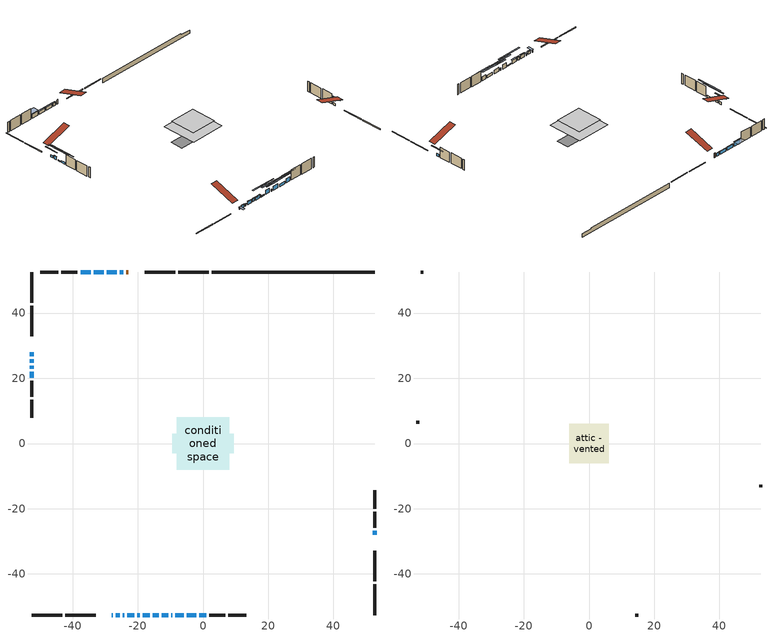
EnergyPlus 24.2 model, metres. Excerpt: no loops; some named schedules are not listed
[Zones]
conditioned space
 floor outside (Floor1 construction): -2.93,-2.93 -2.93,2.93 2.93,2.93 2.93,-2.93 z0.15
 floor adiabatic (AdiabaticFloorConstruction): -8.09,-8.09 -8.09,8.09 8.09,8.09 8.09,-8.09 z2.59
 floor foundation (Slab1 construction): -9.48,-2.98 -9.48,2.98 9.48,2.98 9.48,-2.98 z-1.98
 wall outside (RimJoist1 construction): 1.81,52.61 -7.63,52.61 / -52.61,-52.61 -43.17,-52.61 / -52.61,52.61 -52.61,43.17 / 52.61,-52.61 52.61,-43.17 z0.15:0.45
 wall outside (RimJoist2 construction): -8.56,52.61 -17.91,52.61 / -42.24,-52.61 -32.89,-52.61 / -52.61,42.24 -52.61,32.89 / 52.61,-42.24 52.61,-32.89 z0.15:0.45
 wall outside (AdiabaticWallConstruction 1): -22.86,52.61 -23.6,52.61 z0.15:2.18
 wall outside (AdiabaticWallConstruction): -27.93,-52.61 -27.62,-52.61 / -52.61,22.05 -52.61,20.22 z0.15:1.04; -24.53,52.61 -25.47,52.61 / -26.39,52.61 -29.54,52.61 / -52.61,25.86 -52.61,24.77 z0.15:1.55; -30.47,52.61 -33.52,52.61 z0.15:1.6; -26.7,-52.61 -25.48,-52.61 z0.15:1.37; -24.55,-52.61 -24.19,-52.61 / -9.79,-52.61 -9.43,-52.61 z0.15:1.12; -23.26,-52.61 -21.13,-52.61 z0.15:1.67; -20.2,-52.61 -19.39,-52.61 z0.15:1.65; -18.46,-52.61 -16.3,-52.61 z0.15:1.7; -52.61,27.93 -52.61,26.79 / 52.61,-27.93 52.61,-26.79 z0.15:1.27; -15.37,-52.61 -13.65,-52.61 / -52.61,23.84 -52.61,22.97 z0.15:0.63; -34.45,52.61 -37.57,52.61 z0.15:2.16; -12.72,-52.61 -10.71,-52.61 / -1.08,-52.61 0.95,-52.61 z0.15:2.11; -8.5,-52.61 -5.86,-52.61 z0.15:1.98; -4.93,-52.61 -2.01,-52.61 z0.15:1.35
 wall outside (Wall1 construction): -38.5,52.61 -43.48,52.61 / 1.88,-52.61 6.86,-52.61 / -52.61,19.29 -52.61,14.31 / 52.61,-25.86 52.61,-20.88 z0.15:5.03
 wall outside (Wall2 construction): -44.41,52.61 -49.95,52.61 / 7.79,-52.61 13.33,-52.61 / -52.61,13.39 -52.61,7.84 / 52.61,-19.95 52.61,-14.41 z0.15:5.03
 wall foundation (FoundationWall1 construction): 2.74,52.61,-1.98 2.74,52.61,0.15 47.62,52.61,0.15 47.62,52.61,-0.43 52.61,52.61,-0.43 52.61,52.61,-1.98
 window (WindowConstruction 17): -27.93,-52.61 -27.63,-52.61 z0.15:1.04
 window (WindowConstruction 7): -24.53,52.61 -25.47,52.61 z0.15:1.55
 window (WindowConstruction 8): -26.4,52.61 -29.54,52.61 z0.15:1.55
 window (WindowConstruction 9): -30.47,52.61 -33.52,52.61 z0.15:1.6
 window (WindowConstruction 10): -26.7,-52.61 -25.48,-52.61 z0.15:1.37
 window (WindowConstruction 11): -24.55,-52.61 -24.19,-52.61 z0.15:1.12
 window (WindowConstruction 12): -23.26,-52.61 -21.13,-52.61 z0.15:1.67
 window (WindowConstruction 13): -20.2,-52.61 -19.39,-52.61 z0.15:1.65
 window (WindowConstruction 14): -18.46,-52.61 -16.3,-52.61 z0.15:1.7
 window (WindowConstruction 15): -52.61,27.93 -52.61,26.79 z0.15:1.27
 window (WindowConstruction 16): -52.61,25.86 -52.61,24.77 z0.15:1.55
 window (WindowConstruction 18): -15.37,-52.61 -13.65,-52.61 z0.15:0.63
 window (WindowConstruction 19): -52.61,23.84 -52.61,22.98 z0.15:0.63
 window (WindowConstruction 20): -52.61,22.05 -52.61,20.22 z0.15:1.04
 window (WindowConstruction): 52.61,-27.93 52.61,-26.79 z0.15:1.27
 window (WindowConstruction 1): -34.45,52.61 -37.57,52.61 z0.15:2.16
 window (WindowConstruction 2): -12.72,-52.61 -10.71,-52.61 z0.15:2.11
 window (WindowConstruction 3): -9.79,-52.61 -9.43,-52.61 z0.15:1.12
 window (WindowConstruction 4): -8.5,-52.61 -5.86,-52.61 z0.15:1.98
 window (WindowConstruction 5): -4.93,-52.61 -2.01,-52.61 z0.15:1.34
 window (WindowConstruction 6): -1.08,-52.61 0.95,-52.61 z0.15:2.11
 door (Door): -22.86,52.61 -23.6,52.61 z0.15:2.18
 ceiling adiabatic (AdiabaticFloorConstruction): 8.09,-8.09 8.09,8.09 -8.09,8.09 -8.09,-8.09 z2.59
attic - vented
 floor to conditioned space (Floor2 construction Reversed): -6.03,-6.03 -6.03,6.03 6.03,6.03 6.03,-6.03 z5.03
 wall outside (Wall3 construction): -50.88,52.61 -51.68,52.61 / 14.26,-52.61 15.06,-52.61 / -52.61,6.91 -52.61,6.12 / 52.61,-13.48 52.61,-12.68 z0.15:5.03
 roof outside (Roof1 construction): -21.94,52.61,5.03 -21.94,40.85,8.94 -18.84,40.85,8.94 -18.84,52.61,5.03; -28.86,-52.61,5.03 -28.86,-40.85,8.94 -31.96,-40.85,8.94 -31.96,-52.61,5.03; -52.61,28.86,5.03 -40.85,28.86,8.94 -40.85,31.96,8.94 -52.61,31.96,5.03; 52.61,-28.86,5.03 40.85,-28.86,8.94 40.85,-31.96,8.94 52.61,-31.96,5.03
shading: -27.33,-52.61 -28.23,-52.61 -28.23,-55.05 -27.33,-55.05 z1.34; -25.62,52.61 -24.38,52.61 -24.38,53.07 -25.62,53.07 z1.7; -29.69,52.61 -26.25,52.61 -26.25,53.07 -29.69,53.07 z1.7; -33.67,52.61 -30.32,52.61 -30.32,53.07 -33.67,53.07 z1.75; -25.28,-52.61 -26.9,-52.61 -26.9,-53.02 -25.28,-53.02 z1.57; -24.04,-52.61 -24.7,-52.61 -24.7,-53.07 -24.04,-53.07 z1.27; -20.98,-52.61 -23.41,-52.61 -23.41,-53.07 -20.98,-53.07 z1.82; -19.24,-52.61 -20.35,-52.61 -20.35,-53.07 -19.24,-53.07 z1.8; -16.15,-52.61 -18.61,-52.61 -18.61,-53.07 -16.15,-53.07 z1.85; -52.61,24.15 -52.61,30.57 -53.02,30.57 -53.02,24.15 z3.91; -52.61,24.57 -52.61,26.06 -53.02,26.06 -53.02,24.57 z1.75; -8.57,-52.61 -20.45,-52.61 -20.45,-53.02 -8.57,-53.02 z5.71; -52.61,17.9 -52.61,28.92 -53.02,28.92 -53.02,17.9 z5.71; -52.61,15.14 -52.61,27.13 -53.02,27.13 -53.02,15.14 z6.12; 52.61,-24.15 52.61,-30.57 53.02,-30.57 53.02,-24.15 z3.91; -37.87,52.61 -34.15,52.61 -34.15,55.05 -37.87,55.05 z2.45; -8.07,-52.61 -15.36,-52.61 -15.36,-53.02 -8.07,-53.02 z4.75; -6.79,-52.61 -12.43,-52.61 -12.43,-53.02 -6.79,-53.02 z3.76; -3.22,-52.61 -11.14,-52.61 -11.14,-53.02 -3.22,-53.02 z4.62; 0.63,-52.61 -7.57,-52.61 -7.57,-53.02 0.63,-53.02 z3.98; 3.59,-52.61 -3.72,-52.61 -3.72,-53.02 3.59,-53.02 z4.75
[Building]
Building 1: Terrain=Suburbs
[Site:Location]
Toronto Intl AP_ON: Latitude {deg}=43.68; Longitude {deg}=-79.63; Time Zone {hr}=-5; Elevation {m}=173; Keep Site Location Information=Yes
[Site:GroundTemperature:Shallow]
4.59119, 2.66285, 2.50842, 3.42352, 7.09712, 10.7536, 13.9236, 15.9317, 16.1023, 14.4691, 11.3799, 7.83558
[Site:WaterMainsTemperature]
Calculation Method=Schedule; Temperature Schedule=mains temperature schedule
[Material] Roughness=Rough; Thermal Absorptance=0.9
Name | Thickness {m} | Conductivity {W/m-K} | Density {kg/m3} | Specific Heat {J/kg-K} | Solar Absorptance | Visible Absorptance
asphalt or fiberglass shingles | 0.00635 | 0.162714 | 1121.4 | 1465.45 | 0.4 | 0.4
ceiling loosefill ins | 0.254 | 0.0480833 | 16.02 | 1046.75 | 0.7 | 0.7
ceiling stud and cavity | 0.1397 | 0.550941 | 65.682 | 1177.47 | 0.7 | 0.7
concrete 4.0 in. | 0.1016 | 1.803125 | 2242.8 | 837.4 | 0.7 | 0.7
concrete 8.0 in. | 0.2032 | 1.803125 | 2242.8 | 837.4 | 0.7 | 0.7
door material | 0.04445 | 0.053851 | 512.64 | 1214.23 | 0.7 | 0.7
exterior vertical ins | 0.00241454 | 0.029427 | 32.04 | 1214.23 | 0.7 | 0.7
floor covering | 0.0127 | 0.0433444 | 54.468 | 1339.84 | 0.6 | 0.6
floor rigid ins | 0.103632 | 0.029427 | 32.04 | 1214.23 | 0.7 | 0.7
floor rigid ins 1; wall rigid ins | 0.512978 | 0.029427 | 32.04 | 1214.23 | 0.7 | 0.7
floor stud and cavity | 0.1397 | 0.52473 | 92.3553 | 1139.71 | 0.7 | 0.7
floor stud and cavity 1 | 0.1397 | 1.75129 | 37.0049 | 1207.88 | 0.7 | 0.7
furniture material conditioned space 1 | 0.1524 | 0.115458 | 640.8 | 1214.23 | 0.6 | 0.6
gypsum board | 0.0127 | 0.160291 | 801 | 837.4 | 0.6 | 0.6
gypsum board 1 | 0.0127 | 0.160291 | 801 | 837.4 | 0.7 | 0.7
osb sheathing 0.5 in. | 0.0127 | 0.115458 | 512.64 | 1214.23 | 0.7 | 0.7
osb sheathing 0.75 in. | 0.01905 | 0.115458 | 512.64 | 1214.23 | 0.7 | 0.7
osb sheathing 2.0 in. | 0.0508 | 0.115458 | 512.64 | 1214.23 | 0.7 | 0.7
rim joist stud and cavity | 0.0508 | 0.0451784 | 125.044 | 1163.47 | 0.6 | 0.6
rim joist stud and cavity 1 | 0.0508 | 0.0290657 | 125.044 | 1163.47 | 0.6 | 0.6
wall stud and cavity | 0.1397 | 0.268041 | 139.0536 | 1170.24 | 0.7 | 0.7
wall stud and cavity 1 | 0.1397 | 0.0927935 | 139.0536 | 1170.24 | 0.7 | 0.7
wall stud and cavity 2 | 0.0889 | 6.9971 | 50.32683 | 1063.81 | 0.6 | 0.6
wall stud and cavity 3 | 0.0889 | 0.380278 | 52.3479 | 1209.89 | 0.7 | 0.7
wall stud and cavity 4 | 0.0889 | 0.391764 | 83.0341 | 1211.67 | 0.7 | 0.7
wood siding | 0.0254 | 0.102417 | 544.68 | 1172.36 | 0.4 | 0.4
wood siding 1 | 0.00254 | 0.102417 | 544.68 | 1172.36 | 0.4 | 0.4
wood siding 2; wood siding 3; wood siding 4 | 0.0254 | 0.102417 | 544.68 | 1172.36 | 0.7 | 0.7
[WindowMaterial:SimpleGlazingSystem]
Name | U-Factor {W/m2-K} | Solar Heat Gain Coefficient
WindowMaterial | 1.865223 | 0.5
WindowMaterial 1 | 2.79528 | 0.71
WindowMaterial 10 | 2.78903 | 0.69
WindowMaterial 11 | 2.75837 | 0.44
WindowMaterial 12 | 2.79017 | 0.7
WindowMaterial 13 | 2.78619 | 0.6
WindowMaterial 14 | 6.50188 | 0.47
WindowMaterial 15 | 2.75326 | 0.42
WindowMaterial 16 | 2.78563 | 0.6
WindowMaterial 2 | 1.896452 | 0.5
WindowMaterial 3 | 2.168996 | 0.34
WindowMaterial 4 | 1.859545 | 0.52
WindowMaterial 5 | 2.78847 | 0.69
WindowMaterial 6 | 1.893613 | 0.5
WindowMaterial 7 | 2.78392 | 0.59
WindowMaterial 8 | 2.7913 | 0.7
WindowMaterial 9 | 3.74805 | 0.69
[Construction]
AdiabaticFloorConstruction: floor stud and cavity 1, floor rigid ins 1, osb sheathing 0.75 in., floor covering
AdiabaticWallConstruction: wood siding 3, wall rigid ins, wall stud and cavity 3, gypsum board
AdiabaticWallConstruction 1: wood siding 4, wall rigid ins, wall stud and cavity 3, gypsum board
Door: door material
Floor1 construction: floor stud and cavity, floor rigid ins, osb sheathing 0.75 in., floor covering
Floor2 construction Reversed: gypsum board, ceiling stud and cavity, ceiling loosefill ins
FoundationWall1 construction: concrete 8.0 in., gypsum board 1
furniture construction conditioned space 1: furniture material conditioned space 1
PartitionWallConstruction: gypsum board, wall stud and cavity 4, gypsum board
RimJoist1 construction: wood siding 2, osb sheathing 2.0 in., rim joist stud and cavity
RimJoist2 construction: wood siding 2, osb sheathing 2.0 in., rim joist stud and cavity 1
Roof1 construction: asphalt or fiberglass shingles
Slab1 construction: concrete 4.0 in.
Wall1 construction: wood siding, osb sheathing 0.5 in., wall stud and cavity, gypsum board
Wall2 construction: wood siding, osb sheathing 0.5 in., wall stud and cavity 1, gypsum board
Wall3 construction: wood siding 1, wall stud and cavity 2
WindowConstruction; WindowConstruction 15: WindowMaterial
WindowConstruction 1: WindowMaterial 1
WindowConstruction 10: WindowMaterial 9
WindowConstruction 11; WindowConstruction 3: WindowMaterial 3
WindowConstruction 12: WindowMaterial 10
WindowConstruction 13: WindowMaterial 11
WindowConstruction 14: WindowMaterial 12
WindowConstruction 16: WindowMaterial 13
WindowConstruction 17: WindowMaterial 14
WindowConstruction 18; WindowConstruction 19: WindowMaterial 15
WindowConstruction 2: WindowMaterial 2
WindowConstruction 20: WindowMaterial 16
WindowConstruction 4: WindowMaterial 4
WindowConstruction 5: WindowMaterial 5
WindowConstruction 6: WindowMaterial 6
WindowConstruction 7: WindowMaterial 7
WindowConstruction 8; WindowConstruction 9: WindowMaterial 8
[Zone] Multiplier=1; Part of Total Floor Area=Yes
Name | Volume {m3}
attic - vented | 92.5957
conditioned space | 898.5
[Space]
Name | Zone | Volume {m3}
attic - vented 1 | attic - vented | 92.5957
conditioned space 1 | conditioned space | 898.5
[ZoneInfiltration:EffectiveLeakageArea]
infil attic - vented 1: Zone or Space=attic - vented 1; Schedule=Always On Discrete; Effective Air Leakage Area {cm2}=6024.83; Stack Coefficient=0.000611547; Wind Coefficient=1.67084e-05
[ZoneMixing]
whole house fan mix: Zone or Space=attic - vented; Schedule=Always On Continuous; Design Flow Rate Calculation Method=Flow/Zone; Design Flow Rate {m3/s}=0; Source Zone or Space=conditioned space
[SurfaceProperty:ExposedFoundationPerimeter]
Slab1: Exposed Perimeter Calculation Method=TotalExposedPerimeter; Total Exposed Perimeter {m}=49.866
[InternalMass] Zone or ZoneList=conditioned space; Space or SpaceList=conditioned space 1
Name | Construction | Surface Area {m2}
furniture mass conditioned space 1 | furniture construction conditioned space 1 | 163.688
partition wall mass | PartitionWallConstruction | 409.22
[Lights]
interior lighting: Zone or ZoneList or Space or SpaceList=conditioned space 1; Schedule=interior lighting schedule; Design Level Calculation Method=LightingLevel; Lighting Level {W}=343.2; Return Air Fraction=0; Fraction Radiant=0.6; Fraction Visible=0.2; Fraction Replaceable=1
[People]
occupants: Zone or ZoneList or Space or SpaceList=conditioned space 1; Number of People Schedule=occupants schedule; Number of People Calculation Method=People; Number of People=3; Fraction Radiant=0.314171; Sensible Heat Fraction=0.56303; Activity Level Schedule=occupants activity schedule; Carbon Dioxide Generation Rate {m3/s-W}=0; Enable ASHRAE 55 Comfort Warnings=No; Mean Radiant Temperature Calculation Type=EnclosureAveraged
[ElectricEquipment] Zone or ZoneList or Space or SpaceList=conditioned space 1; Design Level Calculation Method=EquipmentLevel
Name | Schedule | Design Level {W} | Fraction Latent | Fraction Radiant | Fraction Lost
clothes dryer | clothes dryer schedule | 140.772 | 0.015 | 0.081 | 0.85
clothes washer | clothes washer schedule | 32.1985 | 0.03 | 0.162 | 0.7
cooking range | cooking range schedule | 215.147 | 0.08 | 0.432 | 0.2
dishwasher | dishwasher schedule | 66.8632 | 0.3 | 0.18 | 0.4
fridge | fridge schedule | 72.9452 | 0 | 0.6 | 0
mech vent bath fan 0 | mech vent bath fan 0 schedule | 50.2 | 0 | 0 | 1
mech vent bath fan 1 | mech vent bath fan 1 schedule | 50.2 | 0 | 0 | 1
mech vent bath fan 2 | mech vent bath fan 2 schedule | 50.2 | 0 | 0 | 1
mech vent house fan | mech vent house fan schedule | 0.95 | 0 | 0 | 1
mech vent house fan cfis | mech vent house fan cfis schedule | 0 | 0 | 0 | 0
mech vent range fan 0 | mech vent range fan 0 schedule | 57 | 0 | 0 | 1
misc plug loads | misc plug loads schedule | 494.7 | 0.045 | 0.513 | 0.1
whole house fan | Always On Discrete | 0 | 0 | 0 | 1
[OtherEquipment] Zone or ZoneList or Space or SpaceList=conditioned space 1; Design Level Calculation Method=EquipmentLevel
Name | Fuel Type | Schedule | Design Level {W} | Fraction Latent | Fraction Radiant | Fraction Lost
clothes dryer 1 | Electricity | clothes dryer schedule | 0 | 0.015 | 0.081 | 0.85
cooking range 1 | Electricity | cooking range schedule | 0 | 0.08 | 0.432 | 0.2
general water use latent | None | general water use schedule | 62.594 | 1 | 0 | 0
general water use sensible | None | general water use schedule | -61.6891 | 0 | 0.6 | 0
mech vent house fan latent load | None | Always On Discrete | 0 | 1 | 0 | 0
mech vent house fan sensible load | None | Always On Discrete | 0 | 0 | 0 | 0
water heater energy adjustment1 | NaturalGas | Always On Discrete | 0.01 | 0 | 0 | 1
[ZoneInfiltration:DesignFlowRate] Zone or ZoneList or Space or SpaceList=conditioned space 1; Schedule=Always On Discrete; Design Flow Rate Calculation Method=Flow/Zone; Design Flow Rate {m3/s}=0
infil flow; natural vent flow; whole house fan flow
[Foundation:Kiva]
Foundation Kiva 1: Initial Indoor Air Temperature {C}=18; Wall Height Above Grade {m}=0.149992; Wall Depth Below Slab {m}=0.2032; Custom Block Material Name 1=exterior vertical ins; Custom Block Depth 1 {m}=2.13; Custom Block X Position 1 {m}=0.2159; Custom Block Z Position 1 {m}=0
[Foundation:Kiva:Settings]
Soil Conductivity {W/m-K}=0.849921; Soil Density {kg/m3}=1842.3; Soil Specific Heat {J/kg-K}=418.7; Ground Solar Absorptivity=0.9; Ground Thermal Absorptivity=0.9; Ground Surface Roughness {m}=0.03; Far-Field Width {m}=40; Deep-Ground Boundary Condition=ZeroFlux; Deep-Ground Depth {m}=40; Minimum Cell Dimension {m}=0.2; Maximum Cell Growth Coefficient=3; Simulation Timestep=Timestep
[Exterior:Lights]
exterior lighting: Schedule=exterior lighting schedule; Design Level {W}=75.6
[Schedule:Constant]
Name | Hourly Value
Always On Continuous; mech vent house fan schedule; mech vent house fan cfis schedule; Always On Discrete | 1
occupants activity schedule | 117.228
fridge schedule | 0
[Schedule:Week:Daily]
interior lighting schedule Week Rule - Jan1-Jan27: interior lighting schedule day, interior lighting schedule day, interior lighting schedule day, interior lighting schedule day, interior lighting schedule day, interior lighting schedule day, interior lighting schedule day, interior lighting schedule default day, interior lighting schedule default day, interior lighting schedule default day, interior lighting schedule default day, interior lighting schedule default day
interior lighting schedule Week Rule - Jan28-Feb3: interior lighting schedule day, interior lighting schedule day, interior lighting schedule day, interior lighting schedule day, interior lighting schedule day 1, interior lighting schedule day 1, interior lighting schedule day 1, interior lighting schedule default day, interior lighting schedule default day, interior lighting schedule default day, interior lighting schedule default day, interior lighting schedule default day
interior lighting schedule Week Rule - Feb4-Feb24: interior lighting schedule day 1, interior lighting schedule day 1, interior lighting schedule day 1, interior lighting schedule day 1, interior lighting schedule day 1, interior lighting schedule day 1, interior lighting schedule day 1, interior lighting schedule default day, interior lighting schedule default day, interior lighting schedule default day, interior lighting schedule default day, interior lighting schedule default day
interior lighting schedule Week Rule - Feb25-Mar3: interior lighting schedule day 1, interior lighting schedule day 1, interior lighting schedule day 1, interior lighting schedule day 1, interior lighting schedule day 2, interior lighting schedule day 2, interior lighting schedule day 2, interior lighting schedule default day, interior lighting schedule default day, interior lighting schedule default day, interior lighting schedule default day, interior lighting schedule default day
interior lighting schedule Week Rule - Mar4-Mar31: interior lighting schedule day 2, interior lighting schedule day 2, interior lighting schedule day 2, interior lighting schedule day 2, interior lighting schedule day 2, interior lighting schedule day 2, interior lighting schedule day 2, interior lighting schedule default day, interior lighting schedule default day, interior lighting schedule default day, interior lighting schedule default day, interior lighting schedule default day
interior lighting schedule Week Rule - Apr1-Apr28: interior lighting schedule day 3, interior lighting schedule day 3, interior lighting schedule day 3, interior lighting schedule day 3, interior lighting schedule day 3, interior lighting schedule day 3, interior lighting schedule day 3, interior lighting schedule default day, interior lighting schedule default day, interior lighting schedule default day, interior lighting schedule default day, interior lighting schedule default day
interior lighting schedule Week Rule - Apr29-May5: interior lighting schedule day 3, interior lighting schedule day 3, interior lighting schedule day 4, interior lighting schedule day 4, interior lighting schedule day 4, interior lighting schedule day 4, interior lighting schedule day 4, interior lighting schedule default day, interior lighting schedule default day, interior lighting schedule default day, interior lighting schedule default day, interior lighting schedule default day
interior lighting schedule Week Rule - May6-May26: interior lighting schedule day 4, interior lighting schedule day 4, interior lighting schedule day 4, interior lighting schedule day 4, interior lighting schedule day 4, interior lighting schedule day 4, interior lighting schedule day 4, interior lighting schedule default day, interior lighting schedule default day, interior lighting schedule default day, interior lighting schedule default day, interior lighting schedule default day
interior lighting schedule Week Rule - May27-Jun2: interior lighting schedule day 4, interior lighting schedule day 4, interior lighting schedule day 4, interior lighting schedule day 4, interior lighting schedule day 4, interior lighting schedule day 5, interior lighting schedule day 5, interior lighting schedule default day, interior lighting schedule default day, interior lighting schedule default day, interior lighting schedule default day, interior lighting schedule default day
interior lighting schedule Week Rule - Jun3-Jun30: interior lighting schedule day 5, interior lighting schedule day 5, interior lighting schedule day 5, interior lighting schedule day 5, interior lighting schedule day 5, interior lighting schedule day 5, interior lighting schedule day 5, interior lighting schedule default day, interior lighting schedule default day, interior lighting schedule default day, interior lighting schedule default day, interior lighting schedule default day
interior lighting schedule Week Rule - Jul1-Jul28: interior lighting schedule day 6, interior lighting schedule day 6, interior lighting schedule day 6, interior lighting schedule day 6, interior lighting schedule day 6, interior lighting schedule day 6, interior lighting schedule day 6, interior lighting schedule default day, interior lighting schedule default day, interior lighting schedule default day, interior lighting schedule default day, interior lighting schedule default day
interior lighting schedule Week Rule - Jul29-Aug4: interior lighting schedule day 6, interior lighting schedule day 6, interior lighting schedule day 6, interior lighting schedule day 7, interior lighting schedule day 7, interior lighting schedule day 7, interior lighting schedule day 7, interior lighting schedule default day, interior lighting schedule default day, interior lighting schedule default day, interior lighting schedule default day, interior lighting schedule default day
interior lighting schedule Week Rule - Aug5-Aug25: interior lighting schedule day 7, interior lighting schedule day 7, interior lighting schedule day 7, interior lighting schedule day 7, interior lighting schedule day 7, interior lighting schedule day 7, interior lighting schedule day 7, interior lighting schedule default day, interior lighting schedule default day, interior lighting schedule default day, interior lighting schedule default day, interior lighting schedule default day
interior lighting schedule Week Rule - Aug26-Sep1: interior lighting schedule day 7, interior lighting schedule day 7, interior lighting schedule day 7, interior lighting schedule day 7, interior lighting schedule day 7, interior lighting schedule day 7, interior lighting schedule day 8, interior lighting schedule default day, interior lighting schedule default day, interior lighting schedule default day, interior lighting schedule default day, interior lighting schedule default day
interior lighting schedule Week Rule - Sep2-Sep29: interior lighting schedule day 8, interior lighting schedule day 8, interior lighting schedule day 8, interior lighting schedule day 8, interior lighting schedule day 8, interior lighting schedule day 8, interior lighting schedule day 8, interior lighting schedule default day, interior lighting schedule default day, interior lighting schedule default day, interior lighting schedule default day, interior lighting schedule default day
interior lighting schedule Week Rule - Sep30-Oct6: interior lighting schedule day 8, interior lighting schedule day 9, interior lighting schedule day 9, interior lighting schedule day 9, interior lighting schedule day 9, interior lighting schedule day 9, interior lighting schedule day 9, interior lighting schedule default day, interior lighting schedule default day, interior lighting schedule default day, interior lighting schedule default day, interior lighting schedule default day
interior lighting schedule Week Rule - Oct7-Oct27: interior lighting schedule day 9, interior lighting schedule day 9, interior lighting schedule day 9, interior lighting schedule day 9, interior lighting schedule day 9, interior lighting schedule day 9, interior lighting schedule day 9, interior lighting schedule default day, interior lighting schedule default day, interior lighting schedule default day, interior lighting schedule default day, interior lighting schedule default day
interior lighting schedule Week Rule - Oct28-Nov3: interior lighting schedule day 9, interior lighting schedule day 9, interior lighting schedule day 9, interior lighting schedule day 9, interior lighting schedule day 10, interior lighting schedule day 10, interior lighting schedule day 10, interior lighting schedule default day, interior lighting schedule default day, interior lighting schedule default day, interior lighting schedule default day, interior lighting schedule default day
interior lighting schedule Week Rule - Nov4-Nov24: interior lighting schedule day 10, interior lighting schedule day 10, interior lighting schedule day 10, interior lighting schedule day 10, interior lighting schedule day 10, interior lighting schedule day 10, interior lighting schedule day 10, interior lighting schedule default day, interior lighting schedule default day, interior lighting schedule default day, interior lighting schedule default day, interior lighting schedule default day
interior lighting schedule Week Rule - Nov25-Dec1: interior lighting schedule day 10, interior lighting schedule day 10, interior lighting schedule day 10, interior lighting schedule day 10, interior lighting schedule day 10, interior lighting schedule day 10, interior lighting schedule day 11, interior lighting schedule default day, interior lighting schedule default day, interior lighting schedule default day, interior lighting schedule default day, interior lighting schedule default day
interior lighting schedule Week Rule - Dec2-Dec31: interior lighting schedule day 11, interior lighting schedule day 11, interior lighting schedule day 11, interior lighting schedule day 11, interior lighting schedule day 11, interior lighting schedule day 11, interior lighting schedule day 11, interior lighting schedule default day, interior lighting schedule default day, interior lighting schedule default day, interior lighting schedule default day, interior lighting schedule default day
occupants schedule Week Rule - Jan1-Dec31: occupants schedule day, occupants schedule day, occupants schedule day, occupants schedule day, occupants schedule day, occupants schedule day, occupants schedule day, occupants schedule default day, occupants schedule default day, occupants schedule default day, occupants schedule default day, occupants schedule default day
clothes dryer schedule Week Rule - Jan1-Dec31: clothes dryer schedule day, clothes dryer schedule day, clothes dryer schedule day, clothes dryer schedule day, clothes dryer schedule day, clothes dryer schedule day, clothes dryer schedule day, clothes dryer schedule default day, clothes dryer schedule default day, clothes dryer schedule default day, clothes dryer schedule default day, clothes dryer schedule default day
clothes washer schedule Week Rule - Jan1-Dec31: clothes washer schedule day, clothes washer schedule day, clothes washer schedule day, clothes washer schedule day, clothes washer schedule day, clothes washer schedule day, clothes washer schedule day, clothes washer schedule default day, clothes washer schedule default day, clothes washer schedule default day, clothes washer schedule default day, clothes washer schedule default day
cooking range schedule Week Rule - Jan1-Dec31: cooking range schedule day, cooking range schedule day, cooking range schedule day, cooking range schedule day, cooking range schedule day, cooking range schedule day, cooking range schedule day, cooking range schedule default day, cooking range schedule default day, cooking range schedule default day, cooking range schedule default day, cooking range schedule default day
dishwasher schedule Week Rule - Jan1-Dec31: dishwasher schedule day, dishwasher schedule day, dishwasher schedule day, dishwasher schedule day, dishwasher schedule day, dishwasher schedule day, dishwasher schedule day, dishwasher schedule default day, dishwasher schedule default day, dishwasher schedule default day, dishwasher schedule default day, dishwasher schedule default day
mech vent bath fan 0 schedule Week Rule - Jan1-Dec31: mech vent bath fan 0 schedule day, mech vent bath fan 0 schedule day, mech vent bath fan 0 schedule day, mech vent bath fan 0 schedule day, mech vent bath fan 0 schedule day, mech vent bath fan 0 schedule day, mech vent bath fan 0 schedule day, mech vent bath fan 0 schedule default day, mech vent bath fan 0 schedule default day, mech vent bath fan 0 schedule default day, mech vent bath fan 0 schedule default day, mech vent bath fan 0 schedule default day
mech vent bath fan 1 schedule Week Rule - Jan1-Dec31: mech vent bath fan 1 schedule day, mech vent bath fan 1 schedule day, mech vent bath fan 1 schedule day, mech vent bath fan 1 schedule day, mech vent bath fan 1 schedule day, mech vent bath fan 1 schedule day, mech vent bath fan 1 schedule day, mech vent bath fan 1 schedule default day, mech vent bath fan 1 schedule default day, mech vent bath fan 1 schedule default day, mech vent bath fan 1 schedule default day, mech vent bath fan 1 schedule default day
mech vent bath fan 2 schedule Week Rule - Jan1-Dec31: mech vent bath fan 2 schedule day, mech vent bath fan 2 schedule day, mech vent bath fan 2 schedule day, mech vent bath fan 2 schedule day, mech vent bath fan 2 schedule day, mech vent bath fan 2 schedule day, mech vent bath fan 2 schedule day, mech vent bath fan 2 schedule default day, mech vent bath fan 2 schedule default day, mech vent bath fan 2 schedule default day, mech vent bath fan 2 schedule default day, mech vent bath fan 2 schedule default day
mech vent range fan 0 schedule Week Rule - Jan1-Dec31: mech vent range fan 0 schedule day, mech vent range fan 0 schedule day, mech vent range fan 0 schedule day, mech vent range fan 0 schedule day, mech vent range fan 0 schedule day, mech vent range fan 0 schedule day, mech vent range fan 0 schedule day, mech vent range fan 0 schedule default day, mech vent range fan 0 schedule default day, mech vent range fan 0 schedule default day, mech vent range fan 0 schedule default day, mech vent range fan 0 schedule default day
misc plug loads schedule Week Rule - Jan1-Dec31: misc plug loads schedule day, misc plug loads schedule day, misc plug loads schedule day, misc plug loads schedule day, misc plug loads schedule day, misc plug loads schedule day, misc plug loads schedule day, misc plug loads schedule default day, misc plug loads schedule default day, misc plug loads schedule default day, misc plug loads schedule default day, misc plug loads schedule default day
general water use schedule Week Rule - Jan1-Dec31: general water use schedule day, general water use schedule day, general water use schedule day, general water use schedule day, general water use schedule day, general water use schedule day, general water use schedule day, general water use schedule default day, general water use schedule default day, general water use schedule default day, general water use schedule default day, general water use schedule default day
exterior lighting schedule Week Rule - Jan1-Jan27: exterior lighting schedule day, exterior lighting schedule day, exterior lighting schedule day, exterior lighting schedule day, exterior lighting schedule day, exterior lighting schedule day, exterior lighting schedule day, exterior lighting schedule default day, exterior lighting schedule default day, exterior lighting schedule default day, exterior lighting schedule default day, exterior lighting schedule default day
exterior lighting schedule Week Rule - Jan28-Feb3: exterior lighting schedule day, exterior lighting schedule day, exterior lighting schedule day, exterior lighting schedule day, exterior lighting schedule day 1, exterior lighting schedule day 1, exterior lighting schedule day 1, exterior lighting schedule default day, exterior lighting schedule default day, exterior lighting schedule default day, exterior lighting schedule default day, exterior lighting schedule default day
exterior lighting schedule Week Rule - Feb4-Feb24: exterior lighting schedule day 1, exterior lighting schedule day 1, exterior lighting schedule day 1, exterior lighting schedule day 1, exterior lighting schedule day 1, exterior lighting schedule day 1, exterior lighting schedule day 1, exterior lighting schedule default day, exterior lighting schedule default day, exterior lighting schedule default day, exterior lighting schedule default day, exterior lighting schedule default day
exterior lighting schedule Week Rule - Feb25-Mar3: exterior lighting schedule day 1, exterior lighting schedule day 1, exterior lighting schedule day 1, exterior lighting schedule day 1, exterior lighting schedule day 2, exterior lighting schedule day 2, exterior lighting schedule day 2, exterior lighting schedule default day, exterior lighting schedule default day, exterior lighting schedule default day, exterior lighting schedule default day, exterior lighting schedule default day
exterior lighting schedule Week Rule - Mar4-Mar31: exterior lighting schedule day 2, exterior lighting schedule day 2, exterior lighting schedule day 2, exterior lighting schedule day 2, exterior lighting schedule day 2, exterior lighting schedule day 2, exterior lighting schedule day 2, exterior lighting schedule default day, exterior lighting schedule default day, exterior lighting schedule default day, exterior lighting schedule default day, exterior lighting schedule default day
[Schedule:Year]
interior lighting schedule: interior lighting schedule Week Rule - Jan1-Jan27, 1, 1, 1, 27, interior lighting schedule Week Rule - Jan28-Feb3, 1, 28, 2, 3, interior lighting schedule Week Rule - Feb4-Feb24, 2, 4, 2, 24, interior lighting schedule Week Rule - Feb25-Mar3, 2, 25, 3, 3, interior lighting schedule Week Rule - Mar4-Mar31, 3, 4, 3, 31, interior lighting schedule Week Rule - Apr1-Apr28, 4, 1, 4, 28, interior lighting schedule Week Rule - Apr29-May5, 4, 29, 5, 5, interior lighting schedule Week Rule - May6-May26, 5, 6, 5, 26, interior lighting schedule Week Rule - May27-Jun2, 5, 27, 6, 2, interior lighting schedule Week Rule - Jun3-Jun30, 6, 3, 6, 30, interior lighting schedule Week Rule - Jul1-Jul28, 7, 1, 7, 28, interior lighting schedule Week Rule - Jul29-Aug4, 7, 29, 8, 4, interior lighting schedule Week Rule - Aug5-Aug25, 8, 5, 8, 25, interior lighting schedule Week Rule - Aug26-Sep1, 8, 26, 9, 1, interior lighting schedule Week Rule - Sep2-Sep29, 9, 2, 9, 29, interior lighting schedule Week Rule - Sep30-Oct6, 9, 30, 10, 6, interior lighting schedule Week Rule - Oct7-Oct27, 10, 7, 10, 27, interior lighting schedule Week Rule - Oct28-Nov3, 10, 28, 11, 3, interior lighting schedule Week Rule - Nov4-Nov24, 11, 4, 11, 24, interior lighting schedule Week Rule - Nov25-Dec1, 11, 25, 12, 1, interior lighting schedule Week Rule - Dec2-Dec31, 12, 2, 12, 31
occupants schedule: occupants schedule Week Rule - Jan1-Dec31, 1, 1, 12, 31
clothes dryer schedule: clothes dryer schedule Week Rule - Jan1-Dec31, 1, 1, 12, 31
clothes washer schedule: clothes washer schedule Week Rule - Jan1-Dec31, 1, 1, 12, 31
cooking range schedule: cooking range schedule Week Rule - Jan1-Dec31, 1, 1, 12, 31
dishwasher schedule: dishwasher schedule Week Rule - Jan1-Dec31, 1, 1, 12, 31
mech vent bath fan 0 schedule: mech vent bath fan 0 schedule Week Rule - Jan1-Dec31, 1, 1, 12, 31
mech vent bath fan 1 schedule: mech vent bath fan 1 schedule Week Rule - Jan1-Dec31, 1, 1, 12, 31
mech vent bath fan 2 schedule: mech vent bath fan 2 schedule Week Rule - Jan1-Dec31, 1, 1, 12, 31
mech vent range fan 0 schedule: mech vent range fan 0 schedule Week Rule - Jan1-Dec31, 1, 1, 12, 31
misc plug loads schedule: misc plug loads schedule Week Rule - Jan1-Dec31, 1, 1, 12, 31
general water use schedule: general water use schedule Week Rule - Jan1-Dec31, 1, 1, 12, 31
exterior lighting schedule: exterior lighting schedule Week Rule - Jan1-Jan27, 1, 1, 1, 27, exterior lighting schedule Week Rule - Jan28-Feb3, 1, 28, 2, 3, exterior lighting schedule Week Rule - Feb4-Feb24, 2, 4, 2, 24, exterior lighting schedule Week Rule - Feb25-Mar3, 2, 25, 3, 3, exterior lighting schedule Week Rule - Mar4-Mar31, 3, 4, 3, 31, exterior lighting schedule Week Rule - Apr1-Apr28, 4, 1, 4, 28, exterior lighting schedule Week Rule - Apr29-May5, 4, 29, 5, 5, exterior lighting schedule Week Rule - May6-May26, 5, 6, 5, 26, exterior lighting schedule Week Rule - May27-Jun2, 5, 27, 6, 2, exterior lighting schedule Week Rule - Jun3-Jun30, 6, 3, 6, 30, exterior lighting schedule Week Rule - Jul1-Jul28, 7, 1, 7, 28, exterior lighting schedule Week Rule - Jul29-Aug4, 7, 29, 8, 4, exterior lighting schedule Week Rule - Aug5-Aug25, 8, 5, 8, 25, exterior lighting schedule Week Rule - Aug26-Sep1, 8, 26, 9, 1, exterior lighting schedule Week Rule - Sep2-Sep29, 9, 2, 9, 29, exterior lighting schedule Week Rule - Sep30-Oct6, 9, 30, 10, 6, exterior lighting schedule Week Rule - Oct7-Oct27, 10, 7, 10, 27, exterior lighting schedule Week Rule - Oct28-Nov3, 10, 28, 11, 3, exterior lighting schedule Week Rule - Nov4-Nov24, 11, 4, 11, 24, exterior lighting schedule Week Rule - Nov25-Dec1, 11, 25, 12, 1, exterior lighting schedule Week Rule - Dec2-Dec31, 12, 2, 12, 31
[Schedule:Compact]
mains temperature schedule: Through: 01/01, For: AllDays, Until: 24:00, 8.43722, Through: 01/02, For: AllDays, Until: 24:00, 8.37111, Through: 01/03, For: AllDays, Until: 24:00, 8.30611, Through: 01/04, For: AllDays, Until: 24:00, 8.24222, Through: 01/05, For: AllDays, Until: 24:00, 8.17944, Through: 01/06, For: AllDays, Until: 24:00, 8.11833, Through: 01/07, For: AllDays, Until: 24:00, 8.05833, Through: 01/08, For: AllDays, Until: 24:00, 7.99944, Through: 01/09, For: AllDays, Until: 24:00, 7.94222, Through: 01/10, For: AllDays, Until: 24:00, 7.88611, Through: 01/11, For: AllDays, Until: 24:00, 7.83167, Through: 01/12, For: AllDays, Until: 24:00, 7.77833, Through: 01/13, For: AllDays, Until: 24:00, 7.72611, Through: 01/14, For: AllDays, Until: 24:00, 7.67556, Through: 01/15, For: AllDays, Until: 24:00, 7.62667, Through: 01/16, For: AllDays, Until: 24:00, 7.57889, Through: 01/17, For: AllDays, Until: 24:00, 7.53278, Through: 01/18, For: AllDays, Until: 24:00, 7.48778, Through: 01/19, For: AllDays, Until: 24:00, 7.44444, Through: 01/20, For: AllDays, Until: 24:00, 7.40278, Through: 01/21, For: AllDays, Until: 24:00, 7.36278, Through: 01/22, For: AllDays, Until: 24:00, 7.32389, Through: 01/23, For: AllDays, Until: 24:00, 7.28667, Through: 01/24, For: AllDays, Until: 24:00, 7.25056, Through: 01/25, For: AllDays, Until: 24:00, 7.21667, Through: 01/26, For: AllDays, Until: 24:00, 7.18389, Through: 01/27, For: AllDays, Until: 24:00, 7.15278, Through: 01/28, For: AllDays, Until: 24:00, 7.12333, Through: 01/29, For: AllDays, Until: 24:00, 7.09556, Through: 01/30, For: AllDays, Until: 24:00, 7.06944, Through: 01/31, For: AllDays, Until: 24:00, 7.04444, Through: 02/01, For: AllDays, Until: 24:00, 7.02167, Through: 02/02, For: AllDays, Until: 24:00, 7, Through: 02/03, For: AllDays, Until: 24:00, 6.98, Through: 02/04, For: AllDays, Until: 24:00, 6.96222, Through: 02/05, For: AllDays, Until: 24:00, 6.94556, Through: 02/06, For: AllDays, Until: 24:00, 6.93056, Through: 02/07, For: AllDays, Until: 24:00, 6.91722, Through: 02/08, For: AllDays, Until: 24:00, 6.90556, Through: 02/09, For: AllDays, Until: 24:00, 6.89556, Through: 02/10, For: AllDays, Until: 24:00, 6.88722, Through: 02/11, For: AllDays, Until: 24:00, 6.88056, Through: 02/12, For: AllDays, Until: 24:00, 6.875, Through: 02/13, For: AllDays, Until: 24:00, 6.87167, Through: 02/14, For: AllDays, Until: 24:00, 6.87, Through: 02/15, For: AllDays, Until: 24:00, 6.87, Through: 02/16, For: AllDays, Until: 24:00, 6.87167, Through: 02/17, For: AllDays, Until: 24:00, 6.875, Through: 02/18, For: AllDays, Until: 24:00, 6.88, Through: 02/19, For: AllDays, Until: 24:00, 6.88611, Through: 02/20, For: AllDays, Until: 24:00, 6.89444, Through: 02/21, For: AllDays, Until: 24:00, 6.90444, Through: 02/22, For: AllDays, Until: 24:00, 6.91611, Through: 02/23, For: AllDays, Until: 24:00, 6.92889, Through: 02/24, For: AllDays, Until: 24:00, 6.94389, Through: 02/25, For: AllDays, Until: 24:00, 6.96056, Through: 02/26, For: AllDays, Until: 24:00, 6.97833, Through: 02/27, For: AllDays, Until: 24:00, 6.99833, Through: 02/28, For: AllDays, Until: 24:00, 7.01944, Through: 03/01, For: AllDays, Until: 24:00, 7.04222, Through: 03/02, For: AllDays, Until: 24:00, 7.06667, Through: 03/03, For: AllDays, Until: 24:00, 7.09278, Through: 03/04, For: AllDays, Until: 24:00, 7.12056, Through: 03/05, For: AllDays, Until: 24:00, 7.15, Through: 03/06, For: AllDays, Until: 24:00, 7.18111, Through: 03/07, For: AllDays, Until: 24:00, 7.21333, Through: 03/08, For: AllDays, Until: 24:00, 7.24722, Through: 03/09, For: AllDays, Until: 24:00, 7.28278, Through: 03/10, For: AllDays, Until: 24:00, 7.32, Through: 03/11, For: AllDays, Until: 24:00, 7.35889, Through: 03/12, For: AllDays, Until: 24:00, 7.39889, Through: 03/13, For: AllDays, Until: 24:00, 7.44056, Through: 03/14, For: AllDays, Until: 24:00, 7.48389, Through: 03/15, For: AllDays, Until: 24:00, 7.52833, Through: 03/16, For: AllDays, Until: 24:00, 7.57444, Through: 03/17, For: AllDays, Until: 24:00, 7.62222, Through: 03/18, For: AllDays, Until: 24:00, 7.67111, Through: 03/19, For: AllDays, Until: 24:00, 7.72111, Through: 03/20, For: AllDays, Until: 24:00, 7.77333, Through: 03/21, For: AllDays, Until: 24:00, 7.82611, Through: 03/22, For: AllDays, Until: 24:00, 7.88111, Through: 03/23, For: AllDays, Until: 24:00, 7.93667, Through: 03/24, For: AllDays, Until: 24:00, 7.99389, Through: 03/25, For: AllDays, Until: 24:00, 8.05278, Through: 03/26, For: AllDays, Until: 24:00, 8.11278, Through: 03/27, For: AllDays, Until: 24:00, 8.17389, Through: 03/28, For: AllDays, Until: 24:00, 8.23611, Through: 03/29, For: AllDays, Until: 24:00, 8.3, Through: 03/30, For: AllDays, Until: 24:00, 8.365, Through: 03/31, For: AllDays, Until: 24:00, 8.43111, Through: 04/01, For: AllDays, Until: 24:00, 8.49833, Through: 04/02, For: AllDays, Until: 24:00, 8.56722, Through: 04/03, For: AllDays, Until: 24:00, 8.63667, Through: 04/04, For: AllDays, Until: 24:00, 8.70778, Through: 04/05, For: AllDays, Until: 24:00, 8.77944, Through: 04/06, For: AllDays, Until: 24:00, 8.85278, Through: 04/07, For: AllDays, Until: 24:00, 8.92667, Through: 04/08, For: AllDays, Until: 24:00, 9.00222, Through: 04/09, For: AllDays, Until: 24:00, 9.07833, Through: 04/10, For: AllDays, Until: 24:00, 9.15556, Through: 04/11, For: AllDays, Until: 24:00, 9.23389, Through: 04/12, For: AllDays, Until: 24:00, 9.31278, Through: 04/13, For: AllDays, Until: 24:00, 9.39278, Through: 04/14, For: AllDays, Until: 24:00, 9.47389, Through: 04/15, For: AllDays, Until: 24:00, 9.55611, Through: 04/16, For: AllDays, Until: 24:00, 9.63833, Through: 04/17, For: AllDays, Until: 24:00, 9.72222, Through: 04/18, For: AllDays, Until: 24:00, 9.80667, Through: 04/19, For: AllDays, Until: 24:00, 9.89167, Through: 04/20, For: AllDays, Until: 24:00, 9.97778, Through: 04/21, For: AllDays, Until: 24:00, 10.0644, Through: 04/22, For: AllDays, Until: 24:00, 10.1517, Through: 04/23, For: AllDays, Until: 24:00, 10.24, Through: 04/24, For: AllDays, Until: 24:00, 10.3289, Through: 04/25, For: AllDays, Until: 24:00, 10.4183, Through: 04/26, For: AllDays, Until: 24:00, 10.5083, Through: 04/27, For: AllDays, Until: 24:00, 10.5989, Through: 04/28, For: AllDays, Until: 24:00, 10.69, Through: 04/29, For: AllDays, Until: 24:00, 10.7817, Through: 04/30, For: AllDays, Until: 24:00, 10.8739, Through: 05/01, For: AllDays, Until: 24:00, 10.9667, Through: 05/02, For: AllDays, Until: 24:00, 11.0594, Through: 05/03, For: AllDays, Until: 24:00, 11.1533, Through: 05/04, For: AllDays, Until: 24:00, 11.2472, Through: 05/05, For: AllDays, Until: 24:00, 11.3411, Through: 05/06, For: AllDays, Until: 24:00, 11.4361, Through: 05/07, For: AllDays, Until: 24:00, 11.5306, Through: 05/08, For: AllDays, Until: 24:00, 11.6261, Through: 05/09, For: AllDays, Until: 24:00, 11.7217, Through: 05/10, For: AllDays, Until: 24:00, 11.8172, Through: 05/11, For: AllDays, Until: 24:00, 11.9128, Through: 05/12, For: AllDays, Until: 24:00, 12.0089, Through: 05/13, For: AllDays, Until: 24:00, 12.105, Through: 05/14, For: AllDays, Until: 24:00, 12.2017, Through: 05/15, For: AllDays, Until: 24:00, 12.2978, Through: 05/16, For: AllDays, Until: 24:00, 12.3944, Through: 05/17, For: AllDays, Until: 24:00, 12.4906, Through: 05/18, For: AllDays, Until: 24:00, 12.5872, Through: 05/19, For: AllDays, Until: 24:00, 12.6833, Through: 05/20, For: AllDays, Until: 24:00, 12.78, Through: 05/21, For: AllDays, Until: 24:00, 12.8761, Through: 05/22, For: AllDays, Until: 24:00, 12.9722, Through: 05/23, For: AllDays, Until: 24:00, 13.0683, Through: 05/24, For: AllDays, Until: 24:00, 13.1639, Through: 05/25, For: AllDays, Until: 24:00, 13.2594, Through: 05/26, For: AllDays, Until: 24:00, 13.355, Through: 05/27, For: AllDays, Until: 24:00, 13.45, Through: 05/28, For: AllDays, Until: 24:00, 13.545, Through: 05/29, For: AllDays, Until: 24:00, 13.6394, Through: 05/30, For: AllDays, Until: 24:00, 13.7333, Through: 05/31, For: AllDays, Until: 24:00, 13.8272, Through: 06/01, For: AllDays, Until: 24:00, 13.9206, Through: 06/02, For: AllDays, Until: 24:00, 14.0139, Through: 06/03, For: AllDays, Until: 24:00, 14.1061, Through: 06/04, For: AllDays, Until: 24:00, 14.1983, Through: 06/05, For: AllDays, Until: 24:00, 14.2894, Through: 06/06, For: AllDays, Until: 24:00, 14.3806, Through: 06/07, For: AllDays, Until: 24:00, 14.4711, Through: 06/08, For: AllDays, Until: 24:00, 14.5606, Through: 06/09, For: AllDays, Until: 24:00, 14.65, Through: 06/10, For: AllDays, Until: 24:00, 14.7383, Through: 06/11, For: AllDays, Until: 24:00, 14.8267, Through: 06/12, For: AllDays, Until: 24:00, 14.9133, Through: 06/13, For: AllDays, Until: 24:00, 15, Through: 06/14, For: AllDays, Until: 24:00, 15.0856, Through: 06/15, For: AllDays, Until: 24:00, 15.1706, Through: 06/16, For: AllDays, Until: 24:00, 15.255, Through: 06/17, For: AllDays, Until: 24:00, 15.3383, Through: 06/18, For: AllDays, Until: 24:00, 15.4206, Through: 06/19, For: AllDays, Until: 24:00, 15.5022, Through: 06/20, For: AllDays, Until: 24:00, 15.5828, Through: 06/21, For: AllDays, Until: 24:00, 15.6628, Through: 06/22, For: AllDays, Until: 24:00, 15.7417, Through: 06/23, For: AllDays, Until: 24:00, 15.8194, Through: 06/24, For: AllDays, Until: 24:00, 15.8961, Through: 06/25, For: AllDays, Until: 24:00, 15.9722, Through: 06/26, For: AllDays, Until: 24:00, 16.0467, Through: 06/27, For: AllDays, Until: 24:00, 16.1206, Through: 06/28, For: AllDays, Until: 24:00, 16.1933, Through: 06/29, For: AllDays, Until: 24:00, 16.265, Through: 06/30, For: AllDays, Until: 24:00, 16.3356, Through: 07/01, For: AllDays, Until: 24:00, 16.4044, Through: 07/02, For: AllDays, Until: 24:00, 16.4728, Through: 07/03, For: AllDays, Until: 24:00, 16.54, Through: 07/04, For: AllDays, Until: 24:00, 16.6056, Through: 07/05, For: AllDays, Until: 24:00, 16.67, Through: 07/06, For: AllDays, Until: 24:00, 16.7333, Through: 07/07, For: AllDays, Until: 24:00, 16.7956, Through: 07/08, For: AllDays, Until: 24:00, 16.8561, Through: 07/09, For: AllDays, Until: 24:00, 16.9156, Through: 07/10, For: AllDays, Until: 24:00, 16.9739, Through: 07/11, For: AllDays, Until: 24:00, 17.0306, Through: 07/12, For: AllDays, Until: 24:00, 17.0861, Through: 07/13, For: AllDays, Until: 24:00, 17.14, Through: 07/14, For: AllDays, Until: 24:00, 17.1928, Through: 07/15, For: AllDays, Until: 24:00, 17.2439, Through: 07/16, For: AllDays, Until: 24:00, 17.2939, Through: 07/17, For: AllDays, Until: 24:00, 17.3422, Through: 07/18, For: AllDays, Until: 24:00, 17.3894, Through: 07/19, For: AllDays, Until: 24:00, 17.435, Through: 07/20, For: AllDays, Until: 24:00, 17.4794, Through: 07/21, For: AllDays, Until: 24:00, 17.5217, Through: 07/22, For: AllDays, Until: 24:00, 17.5628, Through: 07/23, For: AllDays, Until: 24:00, 17.6028, Through: 07/24, For: AllDays, Until: 24:00, 17.6406, Through: 07/25, For: AllDays, Until: 24:00, 17.6772, Through: 07/26, For: AllDays, Until: 24:00, 17.7122, Through: 07/27, For: AllDays, Until: 24:00, 17.7456, Through: 07/28, For: AllDays, Until: 24:00, 17.7778, Through: 07/29, For: AllDays, Until: 24:00, 17.8078, Through: 07/30, For: AllDays, Until: 24:00, 17.8367, Through: 07/31, For: AllDays, Until: 24:00, 17.8639, Through: 08/01, For: AllDays, Until: 24:00, 17.8894, Through: 08/02, For: AllDays, Until: 24:00, 17.9133, Through: 08/03, For: AllDays, Until: 24:00, 17.9361, Through: 08/04, For: AllDays, Until: 24:00, 17.9567, Through: 08/05, For: AllDays, Until: 24:00, 17.9756, Through: 08/06, For: AllDays, Until: 24:00, 17.9933, Through: 08/07, For: AllDays, Until: 24:00, 18.0089, Through: 08/08, For: AllDays, Until: 24:00, 18.0233, Through: 08/09, For: AllDays, Until: 24:00, 18.0361, Through: 08/10, For: AllDays, Until: 24:00, 18.0467, Through: 08/11, For: AllDays, Until: 24:00, 18.0561, Through: 08/12, For: AllDays, Until: 24:00, 18.0639, Through: 08/13, For: AllDays, Until: 24:00, 18.07, Through: 08/14, For: AllDays, Until: 24:00, 18.0739, Through: 08/15, For: AllDays, Until: 24:00, 18.0767, Through: 08/16, For: AllDays, Until: 24:00, 18.0778, Through: 08/17, For: AllDays, Until: 24:00, 18.0772, Through: 08/18, For: AllDays, Until: 24:00, 18.075, Through: 08/19, For: AllDays, Until: 24:00, 18.0706, Through: 08/20, For: AllDays, Until: 24:00, 18.065, Through: 08/21, For: AllDays, Until: 24:00, 18.0578, Through: 08/22, For: AllDays, Until: 24:00, 18.0489, Through: 08/23, For: AllDays, Until: 24:00, 18.0383, Through: 08/24, For: AllDays, Until: 24:00, 18.0261, Through: 08/25, For: AllDays, Until: 24:00, 18.0122, Through: 08/26, For: AllDays, Until: 24:00, 17.9967, Through: 08/27, For: AllDays, Until: 24:00, 17.9794, Through: 08/28, For: AllDays, Until: 24:00, 17.9606, Through: 08/29, For: AllDays, Until: 24:00, 17.9406, Through: 08/30, For: AllDays, Until: 24:00, 17.9183, Through: 08/31, For: AllDays, Until: 24:00, 17.8944, Through: 09/01, For: AllDays, Until: 24:00, 17.8694, Through: 09/02, For: AllDays, Until: 24:00, 17.8428, Through: 09/03, For: AllDays, Until: 24:00, 17.8139, Through: 09/04, For: AllDays, Until: 24:00, 17.7839, Through: 09/05, For: AllDays, Until: 24:00, 17.7522, Through: 09/06, For: AllDays, Until: 24:00, 17.7194, Through: 09/07, For: AllDays, Until: 24:00, 17.6844, Through: 09/08, For: AllDays, Until: 24:00, 17.6483, Through: 09/09, For: AllDays, Until: 24:00, 17.6106, Through: 09/10, For: AllDays, Until: 24:00, 17.5711, Through: 09/11, For: AllDays, Until: 24:00, 17.5306, Through: 09/12, For: AllDays, Until: 24:00, 17.4883, Through: 09/13, For: AllDays, Until: 24:00, 17.4444, Through: 09/14, For: AllDays, Until: 24:00, 17.3989, Through: 09/15, For: AllDays, Until: 24:00, 17.3522, Through: 09/16, For: AllDays, Until: 24:00, 17.3039, Through: 09/17, For: AllDays, Until: 24:00, 17.2544, Through: 09/18, For: AllDays, Until: 24:00, 17.2033, Through: 09/19, For: AllDays, Until: 24:00, 17.1511, Through: 09/20, For: AllDays, Until: 24:00, 17.0972, Through: 09/21, For: AllDays, Until: 24:00, 17.0422, Through: 09/22, For: AllDays, Until: 24:00, 16.9856, Through: 09/23, For: AllDays, Until: 24:00, 16.9278, Through: 09/24, For: AllDays, Until: 24:00, 16.8683, Through: 09/25, For: AllDays, Until: 24:00, 16.8078, Through: 09/26, For: AllDays, Until: 24:00, 16.7461, Through: 09/27, For: AllDays, Until: 24:00, 16.6833, Through: 09/28, For: AllDays, Until: 24:00, 16.6189, Through: 09/29, For: AllDays, Until: 24:00, 16.5533, Through: 09/30, For: AllDays, Until: 24:00, 16.4867, Through: 10/01, For: AllDays, Until: 24:00, 16.4189, Through: 10/02, For: AllDays, Until: 24:00, 16.3494, Through: 10/03, For: AllDays, Until: 24:00, 16.2794, Through: 10/04, For: AllDays, Until: 24:00, 16.2083, Through: 10/05, For: AllDays, Until: 24:00, 16.1356, Through: 10/06, For: AllDays, Until: 24:00, 16.0622, Through: 10/07, For: AllDays, Until: 24:00, 15.9878, Through: 10/08, For: AllDays, Until: 24:00, 15.9117, Through: 10/09, For: AllDays, Until: 24:00, 15.835, Through: 10/10, For: AllDays, Until: 24:00, 15.7578, Through: 10/11, For: AllDays, Until: 24:00, 15.6789, Through: 10/12, For: AllDays, Until: 24:00, 15.5994, Through: 10/13, For: AllDays, Until: 24:00, 15.5189, Through: 10/14, For: AllDays, Until: 24:00, 15.4372, Through: 10/15, For: AllDays, Until: 24:00, 15.355, Through: 10/16, For: AllDays, Until: 24:00, 15.2722, Through: 10/17, For: AllDays, Until: 24:00, 15.1878, Through: 10/18, For: AllDays, Until: 24:00, 15.1033, Through: 10/19, For: AllDays, Until: 24:00, 15.0178, Through: 10/20, For: AllDays, Until: 24:00, 14.9317, Through: 10/21, For: AllDays, Until: 24:00, 14.8444, Through: 10/22, For: AllDays, Until: 24:00, 14.7567, Through: 10/23, For: AllDays, Until: 24:00, 14.6683, Through: 10/24, For: AllDays, Until: 24:00, 14.5794, Through: 10/25, For: AllDays, Until: 24:00, 14.4894, Through: 10/26, For: AllDays, Until: 24:00, 14.3994, Through: 10/27, For: AllDays, Until: 24:00, 14.3083, Through: 10/28, For: AllDays, Until: 24:00, 14.2172, Through: 10/29, For: AllDays, Until: 24:00, 14.125, Through: 10/30, For: AllDays, Until: 24:00, 14.0328, Through: 10/31, For: AllDays, Until: 24:00, 13.94, Through: 11/01, For: AllDays, Until: 24:00, 13.8467, Through: 11/02, For: AllDays, Until: 24:00, 13.7528, Through: 11/03, For: AllDays, Until: 24:00, 13.6589, Through: 11/04, For: AllDays, Until: 24:00, 13.5644, Through: 11/05, For: AllDays, Until: 24:00, 13.4694, Through: 11/06, For: AllDays, Until: 24:00, 13.3744, Through: 11/07, For: AllDays, Until: 24:00, 13.2794, Through: 11/08, For: AllDays, Until: 24:00, 13.1839, Through: 11/09, For: AllDays, Until: 24:00, 13.0878, Through: 11/10, For: AllDays, Until: 24:00, 12.9922, Through: 11/11, For: AllDays, Until: 24:00, 12.8961, Through: 11/12, For: AllDays, Until: 24:00, 12.7994, Through: 11/13, For: AllDays, Until: 24:00, 12.7033, Through: 11/14, For: AllDays, Until: 24:00, 12.6072, Through: 11/15, For: AllDays, Until: 24:00, 12.5106, Through: 11/16, For: AllDays, Until: 24:00, 12.4139, Through: 11/17, For: AllDays, Until: 24:00, 12.3178, Through: 11/18, For: AllDays, Until: 24:00, 12.2211, Through: 11/19, For: AllDays, Until: 24:00, 12.125, Through: 11/20, For: AllDays, Until: 24:00, 12.0289, Through: 11/21, For: AllDays, Until: 24:00, 11.9328, Through: 11/22, For: AllDays, Until: 24:00, 11.8367, Through: 11/23, For: AllDays, Until: 24:00, 11.7411, Through: 11/24, For: AllDays, Until: 24:00, 11.6456, Through: 11/25, For: AllDays, Until: 24:00, 11.5506, Through: 11/26, For: AllDays, Until: 24:00, 11.4556, Through: 11/27, For: AllDays, Until: 24:00, 11.3606, Through: 11/28, For: AllDays, Until: 24:00, 11.2667, Through: 11/29, For: AllDays, Until: 24:00, 11.1722, Through: 11/30, For: AllDays, Until: 24:00, 11.0789, Through: 12/01, For: AllDays, Until: 24:00, 10.9856, Through: 12/02, For: AllDays, Until: 24:00, 10.8928, Through: 12/03, For: AllDays, Until: 24:00, 10.8006, Through: 12/04, For: AllDays, Until: 24:00, 10.7089, Through: 12/05, For: AllDays, Until: 24:00, 10.6178, Through: 12/06, For: AllDays, Until: 24:00, 10.5267, Through: 12/07, For: AllDays, Until: 24:00, 10.4367, Through: 12/08, For: AllDays, Until: 24:00, 10.3472, Through: 12/09, For: AllDays, Until: 24:00, 10.2583, Through: 12/10, For: AllDays, Until: 24:00, 10.17, Through: 12/11, For: AllDays, Until: 24:00, 10.0822, Through: 12/12, For: AllDays, Until: 24:00, 9.99556, Through: 12/13, For: AllDays, Until: 24:00, 9.90944, Through: 12/14, For: AllDays, Until: 24:00, 9.82389, Through: 12/15, For: AllDays, Until: 24:00, 9.73944, Through: 12/16, For: AllDays, Until: 24:00, 9.65556, Through: 12/17, For: AllDays, Until: 24:00, 9.57278, Through: 12/18, For: AllDays, Until: 24:00, 9.49056, Through: 12/19, For: AllDays, Until: 24:00, 9.40944, Through: 12/20, For: AllDays, Until: 24:00, 9.32944, Through: 12/21, For: AllDays, Until: 24:00, 9.25, Through: 12/22, For: AllDays, Until: 24:00, 9.17167, Through: 12/23, For: AllDays, Until: 24:00, 9.09389, Through: 12/24, For: AllDays, Until: 24:00, 9.01778, Through: 12/25, For: AllDays, Until: 24:00, 8.94222, Through: 12/26, For: AllDays, Until: 24:00, 8.86778, Through: 12/27, For: AllDays, Until: 24:00, 8.79444, Through: 12/28, For: AllDays, Until: 24:00, 8.72222, Through: 12/29, For: AllDays, Until: 24:00, 8.65111, Through: 12/30, For: AllDays, Until: 24:00, 8.58167, Through: 12/31, For: AllDays, Until: 24:00, 8.51278
